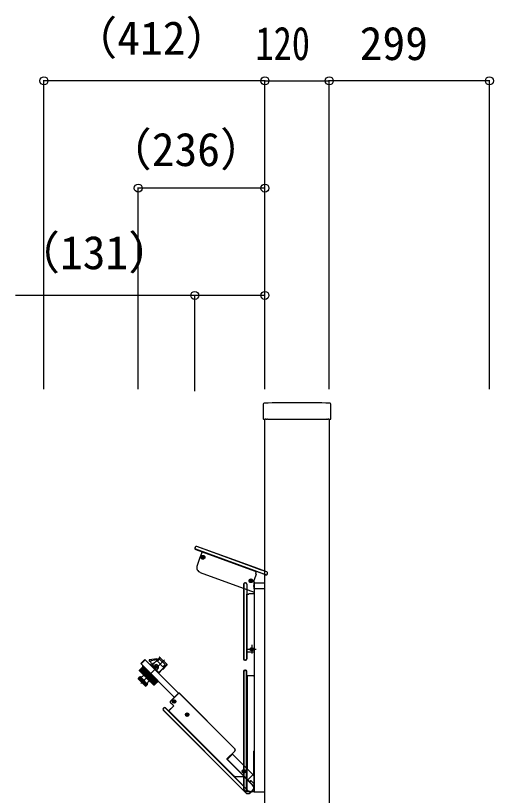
# Model space of a CAD drawing. Units: millimetres, scale not verified. Extents: x -4375 to 4375, y -6498 to 6471.
# Drawn here: x 275 to 1166, y 145 to 1599 of the extents above; entities that cross this region are included whole.
import ezdxf
from ezdxf.enums import TextEntityAlignment as Align

# ---------------------------------------------------------------- set-up
doc = ezdxf.new("R2010")
doc.units = ezdxf.units.MM
doc.header["$LTSCALE"] = 30
doc.layers.add('0-2_YKK_A1', color=4, linetype='Continuous')
doc.layers.add('0-3_YKK_D', color=6, linetype='Continuous')
doc.styles.add('ＭＳ ゴシック', font='')
doc.styles.get('ＭＳ ゴシック').set_extended_font_data('MS Gothic')

msp = doc.modelspace()

# ---------------------------------------------------------------- linework, layer by layer
at = {"layer": '0-2_YKK_A1'}
for p, q in [((737, 874.66), (737, 846.9)), ((863, 846.9), (863, 874.66)), ((737.8, 846.1), (740.7, 846.1)), ((740, -748.4), (740, 846.1)), ((741.61, 846.16), (740.7, 846.1)), ((741.82, 846.16), (743.68, 846.16)), ((744.8, 846.1), (743.89, 846.16)), ((744.8, 846.1), (855.2, 846.1)), ((856.11, 846.16), (855.2, 846.1)), ((856.32, 846.16), (858.18, 846.16)), ((859.3, 846.1), (858.39, 846.16)), ((859.3, 846.1), (862.2, 846.1)), ((860, 846.1), (860, -748.4)), ((609.81, 607.79), (609.47, 606.85)), ((609.81, 607.79), (609.47, 606.85)), ((610.06, 607.7), (609.72, 606.76)), ((610.97, 603.65), (622.99, 599.27)), ((610.97, 603.65), (622.99, 599.27)), ((720, 570.35), (613.02, 609.28)), ((622.99, 599.27), (618.3, 586.37)), ((622.99, 599.27), (618.3, 586.37)), ((618.3, 586.37), (613.61, 573.47)), ((623.56, 588.92), (622.49, 589.33)), ((623.79, 589.54), (622.7, 589.92)), ((623.92, 588.16), (623.54, 587.07)), ((623.88, 588.6), (623.56, 588.92)), ((624.23, 589.58), (623.79, 589.54)), ((623.88, 588.6), (623.92, 588.16)), ((624.54, 587.93), (624.13, 586.86)), ((624.23, 589.58), (624.55, 589.9)), ((624.86, 588.25), (624.54, 587.93)), ((624.55, 589.9), (624.96, 590.97)), ((624.86, 588.25), (625.3, 588.29)), ((625.17, 589.67), (625.55, 590.76)), ((625.21, 589.22), (625.17, 589.67)), ((625.21, 589.22), (625.53, 588.91)), ((625.3, 588.29), (626.39, 587.91)), ((625.53, 588.91), (626.6, 588.49)), ((619.58, 560.66), (720, 524.11)), ((723.88, 557.76), (720, 547.1)), ((723.88, 557.76), (720, 547.1)), ((723.65, 562.1), (722.63, 559.28)), ((723.65, 562.1), (722.63, 559.28)), ((723.58, 558.4), (722.92, 558.64)), ((723.58, 558.4), (722.92, 558.64)), ((743.45, 561.81), (730, 566.71)), ((744.61, 557.88), (744.81, 558.44)), ((744.86, 557.79), (745.06, 558.35)), ((744.86, 557.79), (745.06, 558.35)), ((700.3, 538.6), (700.3, 399.8)), ((700.56, 538.6), (700.56, 399.8)), ((703.6, 541.3), (703, 541.3)), ((703.6, 541.04), (703, 541.04)), ((706.04, 538.6), (706.04, 399.8)), ((706.3, 538.6), (706.3, 519.91)), ((713, 545.19), (711.93, 545.6)), ((713.36, 544.43), (712.98, 543.34)), ((713.32, 544.88), (713, 545.19)), ((713.32, 544.88), (713.36, 544.43)), ((713.98, 544.2), (713.57, 543.13)), ((713.67, 545.85), (713.99, 546.17)), ((714.29, 544.52), (713.98, 544.2)), ((713.99, 546.17), (714.4, 547.24)), ((714.29, 544.52), (714.74, 544.56)), ((714.61, 545.94), (714.99, 547.03)), ((714.65, 545.5), (714.61, 545.94)), ((714.65, 545.5), (714.97, 545.18)), ((714.74, 544.56), (715.83, 544.18)), ((714.97, 545.18), (716.04, 544.77)), ((720, 547.1), (719.54, 545.83)), ((719.54, 545.83), (719.54, 538.5)), ((720, 540.6), (720, 151.6)), ((721, 541.6), (740, 541.6)), ((719.54, 531.7), (719.54, 531.18)), ((720, 530.3), (720, 536.3)), ((720, 530.6), (740, 530.6)), ((706.3, 412.59), (706.3, 519.91)), ((706.8, 519.9), (709.8, 519.9)), ((710.3, 521.1), (710.3, 520.4)), ((710.8, 521.6), (720, 521.6)), ((715.5, 425.6), (715.5, 409.6)), ((706.3, 412.6), (720.02, 412.6)), ((706.3, 399.8), (706.3, 412.59)), ((707.5, 417.6), (723.5, 417.6)), ((714.58, 417.93), (713.42, 417.91)), ((714.58, 417.27), (713.42, 417.29)), ((714.98, 418.12), (714.58, 417.93)), ((714.98, 417.08), (714.58, 417.27)), ((714.98, 417.08), (715.17, 416.68)), ((715.17, 416.68), (715.19, 415.52)), ((715.83, 416.68), (715.81, 415.52)), ((716.02, 417.08), (715.83, 416.68)), ((716.02, 418.12), (716.42, 417.93)), ((716.02, 417.08), (716.42, 417.27)), ((716.42, 417.93), (717.58, 417.91)), ((716.42, 417.27), (717.58, 417.29)), ((508.8, 353.65), (552.64, 397.49)), ((516.23, 398.56), (509.02, 391.34)), ((516.79, 397.99), (509.02, 390.21)), ((516.23, 398.56), (579.16, 335.62)), ((524.28, 396.17), (538.78, 398.21)), ((527.78, 392.66), (524.36, 396.08)), ((538.45, 399.67), (524.93, 397.77)), ((539, 399.05), (538.4, 396.82)), ((543.63, 399.12), (539.5, 394.98)), ((539.5, 394.98), (549.84, 384.64)), ((543.66, 402.53), (542.66, 401.56)), ((542.98, 401.23), (542.66, 401.56)), ((543.63, 399.12), (553.97, 388.77)), ((544.08, 402.52), (544.8, 401.8)), ((544.8, 401.8), (556.95, 389.65)), ((702.8, 397.56), (703.8, 397.56)), ((702.8, 397.3), (703.8, 397.3)), ((505.83, 377.94), (512.14, 384.26)), ((505.83, 377.72), (512.26, 384.14)), ((505.87, 378.12), (512.07, 384.33)), ((505.87, 377.52), (512.37, 384.02)), ((505.95, 378.32), (512.01, 384.39)), ((505.98, 377.3), (512.54, 383.86)), ((506.05, 378.47), (511.99, 384.41)), ((511.99, 384.41), (506.12, 378.54)), ((506.13, 377.11), (512.71, 383.69)), ((506.36, 376.89), (512.93, 383.47)), ((506.57, 376.68), (513.14, 383.26)), ((506.84, 376.4), (513.42, 382.98)), ((507.1, 376.15), (513.67, 382.73)), ((507.42, 375.82), (514, 382.4)), ((507.72, 375.53), (514.3, 382.1)), ((508.09, 375.15), (514.67, 381.73)), ((508.43, 374.82), (515, 381.39)), ((508.85, 374.4), (515.42, 380.98)), ((509.02, 390.21), (571.38, 327.84)), ((509.22, 374.03), (515.8, 380.6)), ((509.68, 373.57), (516.26, 380.14)), ((510.09, 373.16), (516.66, 379.74)), ((510.59, 372.66), (517.16, 379.24)), ((511.02, 372.22), (517.6, 378.8)), ((511.56, 371.69), (518.13, 378.26)), ((512.69, 385.83), (511.99, 385.12)), ((511.99, 384.41), (539.56, 356.84)), ((512.34, 386.18), (512.69, 386.53)), ((512.34, 386.18), (515.17, 383.35)), ((512.69, 386.53), (541.68, 357.54)), ((512.69, 385.83), (540.98, 357.54)), ((515.33, 383.19), (514.11, 384.41)), ((519.2, 379.32), (515.33, 383.19)), ((519.2, 379.32), (523.39, 375.13)), ((531.43, 384.77), (534.29, 387.53)), ((532.15, 382.63), (532.86, 383.34)), ((538.48, 377.71), (536.2, 380)), ((537.79, 378.4), (540.56, 381.26)), ((541.93, 372.85), (549.15, 380.34)), ((542.12, 374.08), (556.95, 389.23)), ((549.15, 380.34), (549.47, 380.02)), ((549.47, 380.02), (557.68, 388.51)), ((549.84, 384.64), (553.97, 388.77)), ((556.95, 389.65), (557.67, 388.93)), ((703.75, 378.4), (702.75, 378.4)), ((703.49, 378.14), (703.01, 378.14)), ((503.91, 362.47), (507.26, 365.81)), ((504.2, 361.8), (507.73, 365.33)), ((504.21, 363.2), (507.04, 366.03)), ((504.73, 361.26), (508.27, 364.8)), ((505.63, 360.36), (509.17, 363.9)), ((506.12, 377.13), (532.28, 350.97)), ((507.73, 365.33), (507.26, 365.81)), ((507.74, 366.03), (521.18, 352.59)), ((509.17, 363.9), (508.27, 364.8)), ((512.02, 371.22), (518.6, 377.8)), ((512.2, 370.91), (526.06, 357.05)), ((512.59, 370.66), (519.16, 377.24)), ((513.08, 370.17), (519.65, 376.75)), ((513.67, 369.58), (520.24, 376.16)), ((514.18, 369.07), (520.75, 375.65)), ((514.79, 368.46), (521.37, 375.03)), ((515.32, 367.93), (521.89, 374.51)), ((515.94, 367.3), (522.52, 373.88)), ((516.48, 366.76), (523.06, 373.34)), ((517.12, 366.12), (523.7, 372.7)), ((517.67, 365.57), (524.25, 372.15)), ((518.32, 364.93), (524.9, 371.5)), ((518.87, 364.37), (525.45, 370.95)), ((519.52, 363.72), (526.1, 370.3)), ((520.07, 363.17), (526.65, 369.75)), ((520.72, 362.52), (527.3, 369.1)), ((521.27, 361.98), (527.85, 368.55)), ((521.91, 361.33), (528.49, 367.91)), ((522.45, 360.8), (529.03, 367.37)), ((523.08, 360.17), (529.66, 366.74)), ((524.91, 373.61), (523.39, 375.13)), ((523.61, 359.64), (530.18, 366.22)), ((524.22, 359.03), (530.79, 365.6)), ((524.73, 358.52), (531.3, 365.09)), ((528.75, 369.77), (524.91, 373.61)), ((525.32, 357.93), (531.89, 364.5)), ((525.81, 357.44), (532.38, 364.01)), ((526.37, 356.87), (532.95, 363.45)), ((532.15, 366.37), (528.75, 369.77)), ((532.15, 366.37), (537.22, 361.3)), ((537.78, 377), (538.48, 377.71)), ((538.48, 377.71), (542.12, 374.08)), ((700.25, 375.9), (700.25, 156.5)), ((700.51, 375.64), (700.51, 156.5)), ((705.99, 152.59), (705.99, 375.64)), ((706.25, 368.1), (706.25, 375.9)), ((706.25, 368.1), (707.24, 367.9)), ((706.98, 367.64), (707.24, 367.9)), ((719.01, 367.64), (706.98, 367.64)), ((706.98, 367.64), (706.98, 194.91)), ((718.75, 367.9), (707.24, 367.9)), ((719.75, 377.2), (719.75, 368.9)), ((504.21, 361.79), (516.93, 349.06)), ((506.45, 359.55), (509.98, 363.08)), ((507.66, 358.33), (511.19, 361.87)), ((508.66, 357.33), (512.2, 360.87)), ((511.19, 361.87), (509.98, 363.08)), ((510.04, 355.96), (513.57, 359.49)), ((511.1, 354.89), (514.64, 358.42)), ((513.57, 359.49), (512.2, 360.87)), ((512.48, 353.51), (516.02, 357.05)), ((513.48, 352.51), (517.02, 356.04)), ((514.64, 358.42), (516.02, 357.05)), ((514.69, 351.3), (518.23, 354.83)), ((515.51, 350.48), (519.05, 354.02)), ((516.41, 349.58), (519.95, 353.12)), ((516.94, 349.05), (520.48, 352.58)), ((517.02, 356.04), (518.23, 354.83)), ((517.62, 348.77), (520.96, 352.11)), ((518.35, 349.06), (521.18, 351.89)), ((519.05, 354.02), (519.95, 353.12)), ((520.48, 352.58), (520.96, 352.11)), ((526.84, 356.41), (533.41, 362.99)), ((527.37, 355.88), (533.95, 362.45)), ((527.81, 355.44), (534.38, 362.01)), ((528.31, 354.94), (534.88, 361.51)), ((528.71, 354.53), (535.29, 361.11)), ((529.18, 354.07), (535.75, 360.65)), ((529.55, 353.7), (536.12, 360.27)), ((529.97, 353.28), (536.54, 359.86)), ((530.3, 352.94), (536.88, 359.52)), ((530.68, 352.57), (537.25, 359.15)), ((530.97, 352.27), (537.55, 358.85)), ((531.3, 351.95), (537.87, 358.52)), ((531.55, 351.69), (538.13, 358.27)), ((531.83, 351.42), (538.4, 357.99)), ((532.04, 351.21), (538.62, 357.78)), ((532.26, 350.98), (538.84, 357.56)), ((532.44, 350.83), (539, 357.39)), ((532.67, 350.72), (539.17, 357.23)), ((532.87, 350.68), (539.29, 357.11)), ((533.09, 350.68), (539.41, 356.99)), ((533.27, 350.72), (539.48, 356.92)), ((533.47, 350.8), (539.53, 356.86)), ((533.61, 350.9), (539.56, 356.84)), ((533.62, 350.9), (539.56, 356.84)), ((539.56, 356.84), (533.69, 350.97)), ((538.34, 360.18), (537.22, 361.3)), ((539.56, 358.96), (538.34, 360.18)), ((540.98, 357.54), (540.27, 356.84)), ((579.16, 335.62), (563.46, 319.93)), ((579.16, 335.25), (563.83, 319.93)), ((684.17, 232.03), (580.57, 335.62)), ((683.79, 232.03), (580.57, 335.25)), ((569.75, 320.4), (568.6, 320.38)), ((570.16, 320.59), (569.75, 320.4)), ((570.16, 320.59), (570.34, 320.99)), ((570.34, 320.99), (570.36, 322.14)), ((571.01, 320.99), (570.99, 322.14)), ((571.19, 320.59), (571.01, 320.99)), ((571.19, 320.59), (571.6, 320.4)), ((571.6, 320.4), (572.75, 320.38)), ((551.3, 308.05), (550.59, 307.34)), ((551.3, 307.67), (550.96, 307.34)), ((560.35, 302.53), (554.84, 308.05)), ((712.55, 149.96), (554.84, 307.67)), ((569.7, 311.23), (561.19, 302.72)), ((569.33, 311.23), (561.19, 303.09)), ((563.46, 318.51), (569.33, 312.64)), ((563.83, 318.51), (569.7, 312.64)), ((569.75, 319.74), (568.6, 319.76)), ((570.16, 319.55), (569.75, 319.74)), ((570.16, 319.55), (570.34, 319.14)), ((570.34, 319.14), (570.36, 317.99)), ((571.06, 318.05), (570.97, 318.15)), ((571.01, 319.14), (570.99, 317.99)), ((571.19, 319.55), (571.01, 319.14)), ((571.19, 319.55), (571.6, 319.74)), ((571.6, 319.74), (572.75, 319.76)), ((550.59, 303.8), (705.73, 148.66)), ((550.96, 303.8), (705.92, 148.85)), ((560.35, 302.53), (561.19, 303.09)), ((561.19, 302.72), (561.19, 303.09)), ((561.19, 302.72), (683.33, 180.58)), ((594.15, 296), (592.99, 295.98)), ((594.15, 295.34), (592.99, 295.36)), ((594.55, 296.19), (594.15, 296)), ((594.55, 295.15), (594.15, 295.34)), ((594.55, 295.15), (594.74, 294.75)), ((594.74, 294.75), (594.76, 293.59)), ((595.4, 294.75), (595.38, 293.59)), ((595.59, 295.15), (595.4, 294.75)), ((595.59, 296.19), (596, 296)), ((595.59, 295.15), (596, 295.34)), ((596, 296), (597.15, 295.98)), ((596, 295.34), (597.15, 295.36)), ((669.17, 213.16), (683.79, 227.79)), ((670.43, 212.69), (679.54, 221.81)), ((679.08, 222.7), (684.17, 227.79)), ((679.4, 221.95), (679.08, 222.7)), ((679.4, 221.95), (720, 181.35)), ((719.45, 181.4), (719.45, 227.46)), ((669.13, 213.13), (669.17, 213.16)), ((701.7, 179.85), (669.13, 212.42)), ((708.28, 174.13), (670.43, 211.98)), ((699.86, 190.29), (698.71, 190.27)), ((699.86, 189.63), (698.71, 189.65)), ((700.26, 190.48), (699.86, 190.29)), ((700.26, 189.44), (699.86, 189.63)), ((700.26, 190.48), (700.45, 190.88)), ((700.45, 190.88), (700.47, 192.04)), ((701.11, 190.88), (701.09, 192.04)), ((701.11, 189.03), (701.09, 187.88)), ((701.3, 190.48), (701.11, 190.88)), ((701.3, 189.44), (701.11, 189.03)), ((701.3, 190.48), (701.71, 190.29)), ((701.3, 189.44), (701.71, 189.63)), ((701.71, 190.29), (702.86, 190.27)), ((701.71, 189.63), (702.86, 189.65)), ((706.08, 195.3), (706.98, 194.91)), ((706.08, 195.3), (706.08, 152.56)), ((707.12, 194.55), (706.22, 194.95)), ((706.22, 194.95), (718.5, 182.66)), ((706.98, 194.91), (706.98, 194.7)), ((707.12, 194.55), (706.98, 194.7)), ((707.12, 194.55), (718.86, 182.81)), ((682.42, 180.22), (683.33, 180.58)), ((682.42, 180.22), (712.64, 150)), ((683.68, 180.43), (682.77, 180.07)), ((682.77, 180.07), (700.14, 180.07)), ((683.33, 180.58), (683.48, 180.43)), ((683.68, 180.43), (683.48, 180.43)), ((683.68, 180.43), (700.29, 180.43)), ((700.29, 180.43), (700.14, 180.07)), ((701.7, 179.85), (701.55, 179.49)), ((701.55, 179.49), (717.15, 163.9)), ((708.28, 174.13), (717.75, 183.6)), ((718.86, 182.81), (718.5, 182.66)), ((719.45, 181.4), (719.09, 181.25)), ((719.09, 181.25), (719.09, 159.2)), ((720, 183.8), (720, 151.6)), ((708.2, 173.92), (708.26, 174.07)), ((711.04, 171.09), (708.2, 173.92)), ((708.26, 174.07), (708.28, 174.13)), ((711.04, 171.09), (711.04, 170.51)), ((711.04, 170.51), (717.4, 164.15)), ((713.16, 172.51), (711.74, 171.09)), ((711.74, 171.09), (711.74, 170.58)), ((711.74, 170.58), (711.74, 170.51)), ((711.78, 170.55), (711.74, 170.51)), ((713.16, 171.93), (711.78, 170.55)), ((713.16, 172.51), (713.16, 171.93)), ((720, 167.08), (714.57, 172.51)), ((714.57, 172.51), (714.57, 171.93)), ((720, 166.5), (714.57, 171.93)), ((717.15, 163.9), (717.4, 164.15)), ((700.48, 155.93), (703.93, 152.49)), ((700.67, 156.12), (704.2, 152.59)), ((703.93, 152.49), (704.2, 152.59)), ((703.93, 152.49), (720, 152.49)), ((704.2, 152.59), (705.99, 152.59)), ((706.08, 152.56), (705.99, 152.59)), ((712.45, 152.56), (706.08, 152.56)), ((706.3, 148.69), (711.28, 148.69)), ((706.3, 148.43), (711.17, 148.43)), ((711.17, 148.43), (711.99, 149.25)), ((711.17, 148.43), (711.28, 148.69)), ((711.28, 148.69), (712.55, 149.96)), ((711.99, 149.25), (717.19, 154.46)), ((712.39, 149.65), (712.68, 149.65)), ((712.64, 150), (712.55, 149.96)), ((717.15, 154.5), (712.64, 150)), ((716.13, 153.39), (716.34, 153.19)), ((717.19, 154.46), (717.15, 154.5)), ((717.27, 154.53), (717.52, 154.37)), ((717.52, 154.37), (720, 156.85)), ((717.52, 154.37), (720, 156.85)), ((717.56, 154.37), (720, 156.81)), ((719.09, 159.2), (719.45, 159.2)), ((720, 151.6), (740, 151.6))]:
    msp.add_line(p, q, dxfattribs=at)
for points in [[(730, 560.6), (720, 564.24), (611.06, 603.89)], [(730, 566.42), (720, 570.06), (612.93, 609.04)], [(730, 566.71), (720, 570.35), (613.02, 609.28)], [(622.99, 599.27), (720, 563.96), (723.83, 562.57)], [(743.45, 561.81), (740, 563.07), (720, 570.35)], [(741.39, 556.17), (730, 560.32), (723.83, 562.57)], [(741.39, 556.17), (730, 560.32), (723.83, 562.57)], [(741.39, 556.17), (740, 556.68), (724.29, 562.4)], [(743.36, 561.56), (740, 562.78), (730, 566.42)], [(741.49, 556.42), (740, 556.96), (730, 560.6)], [(713.67, 545.85), (713.23, 545.81), (712.14, 546.19)], [(714.98, 418.12), (715.17, 418.52), (715.19, 419.68)], [(716.02, 418.12), (715.83, 418.52), (715.81, 419.68)], [(528, 386.78), (542.05, 400.33), (542.98, 401.23)], [(529.23, 386.97), (543.67, 401.11), (544.38, 401.8)], [(529.23, 386.97), (533.03, 383.17), (532.86, 383.34)], [(540.98, 357.54), (541.33, 357.19), (541.68, 357.54)], [(594.55, 296.19), (594.74, 296.6), (594.76, 297.75)], [(595.59, 296.19), (595.4, 296.6), (595.38, 297.75)], [(700.26, 189.44), (700.45, 189.03), (700.47, 187.88)], [(712.89, 149.74), (716.34, 153.19), (717.52, 154.37)], [(717.52, 154.37), (717.52, 154.37), (717.56, 154.37)]]:
    msp.add_lwpolyline(points, dxfattribs=at)
for centre, radius in [((624.55, 588.91), 3.5), ((624.55, 588.91), 3), ((713.98, 545.19), 3.5), ((713.98, 545.19), 3), ((715.5, 417.6), 3), ((537.37, 384.34), 3), ((537.37, 384.34), 1.55), ((570.68, 320.07), 3.25), ((570.68, 320.07), 3), ((595.07, 295.67), 3.25), ((595.07, 295.67), 3), ((700.78, 189.96), 3.25), ((700.78, 189.96), 3)]:
    msp.add_circle(centre, radius, dxfattribs=at)
for centre, radius, start, end in [((738.5, 874.66), 1.5, 91.73613, 180.02696), ((800, -1123.4), 2000.5, 88.23692, 91.76308), ((861.5, 874.66), 1.5, 359.97304, 88.26387), ((611.82, 606), 2.5, 160, 250), ((611.82, 606), 2.5, 160, 250), ((611.82, 606), 2.23, 160, 250), ((612.16, 606.93), 2.5, 70, 160), ((612.16, 606.93), 2.5, 70, 160), ((612.16, 606.93), 2.23, 70, 160), ((624.55, 588.91), 2.1, 151.49109, 168.50891), ((624.55, 588.91), 2.1, 241.49109, 258.50891), ((624.55, 588.91), 2.1, 61.49109, 78.50891), ((624.55, 588.91), 2.1, 331.49109, 348.50891), ((623, 570.05), 10, 160, 250), ((723.1, 559.11), 0.5, 160, 250), ((723.1, 559.11), 0.5, 160, 250), ((723.41, 557.93), 0.5, 340, 70), ((723.41, 557.93), 0.5, 340, 70), ((724.12, 561.93), 0.5, 70, 160), ((724.12, 561.93), 0.5, 70, 160), ((742.32, 558.71), 2.7, 250, 340), ((742.32, 558.71), 2.7, 250, 340), ((742.32, 558.71), 2.44, 250, 340), ((742.52, 559.27), 2.44, 340, 70), ((742.52, 559.27), 2.7, 340, 70), ((742.52, 559.27), 2.7, 340, 70), ((703, 538.6), 2.7, 90, 180), ((703, 538.6), 2.44, 90, 180), ((703.6, 538.6), 2.7, 0, 90), ((703.6, 538.6), 2.44, 0, 90), ((713.98, 545.19), 2.1, 151.49109, 168.50891), ((713.98, 545.19), 2.1, 241.49109, 258.50891), ((713.98, 545.19), 2.1, 61.49109, 78.50891), ((713.98, 545.19), 2.1, 331.49109, 348.50891), ((730, 535.1), 11, 162.01851, 197.98149), ((721, 540.6), 1, 90, 180), ((720.84, 531.18), 1.3, 180, 229.90462), ((706.8, 520.4), 0.5, 180, 270), ((709.8, 520.4), 0.5, 270, 0), ((710.8, 521.1), 0.5, 90, 180), ((715.5, 417.6), 2.1, 171.49109, 188.50891), ((715.5, 417.6), 2.1, 81.49109, 98.50891), ((715.5, 417.6), 2.1, 261.49109, 278.50891), ((715.5, 417.6), 2.1, 351.49109, 8.50891), ((525.07, 396.78), 1, 98, 225), ((527.07, 391.95), 1, 335.20955, 45), ((538.52, 399.18), 0.5, 345, 98), ((539.12, 397.56), 0.5, 165, 228.47053), ((543.87, 402.31), 0.3, 45, 134), ((544.59, 401.59), 0.3, 45, 134.37808), ((702.8, 399.8), 2.5, 180, 270), ((702.8, 399.8), 2.23, 180, 270), ((703.8, 399.8), 2.5, 270, 0), ((703.8, 399.8), 2.23, 270, 0), ((506.82, 377.84), 1, 135, 225), ((509.58, 390.78), 0.8, 135, 225), ((512.34, 384.77), 0.5, 135, 225), ((532.07, 389.65), 4.5, 155.20955, 214.19153), ((532.07, 389.65), 1.6, 72.43323, 195.47294), ((531.43, 385.19), 0.3, 225, 314), ((537.37, 384.34), 4.5, 195.07357, 254.92643), ((537.37, 384.34), 4.43, 316, 134), ((538.22, 378.41), 0.3, 136, 225), ((556.74, 389.44), 0.3, 315.61444, 45), ((557.46, 388.72), 0.3, 316, 45), ((702.75, 375.9), 2.5, 90, 180), ((703.01, 375.64), 2.5, 90, 180), ((703.49, 375.64), 2.5, 0, 90), ((703.75, 375.9), 2.5, 0, 90), ((507.39, 365.68), 0.5, 45, 135), ((506.82, 373.15), 8, 281.72591, 326.98205), ((512.34, 371.05), 0.2, 165, 225), ((506.82, 373.15), 8, 326.98205, 328.18596), ((513.2, 369.2), 0.5, 328.18596, 45), ((718.75, 368.9), 1, 270, 0), ((719.01, 368.64), 1, 270, 350.94365), ((720.75, 377.2), 1, 138.59038, 180), ((719.01, 368.64), 1, 350.94365, 359.21879), ((504.91, 362.49), 1, 135, 225), ((517.64, 349.77), 1, 225, 315), ((528.3, 351.67), 8, 123.01795, 168.27409), ((520.82, 352.24), 0.5, 315, 45), ((528.3, 351.67), 8, 121.81404, 123.01795), ((524.35, 358.05), 0.5, 45, 121.81404), ((526.2, 357.19), 0.2, 225, 285), ((532.99, 351.67), 1, 225, 315), ((539.92, 357.19), 0.5, 225, 315), ((579.87, 334.92), 1, 45, 135), ((579.87, 334.54), 1, 45, 135), ((564.17, 319.22), 1, 135, 225), ((564.54, 319.22), 1, 135, 225), ((570.68, 320.07), 2.1, 171.49109, 188.50891), ((570.68, 320.07), 2.1, 81.49109, 98.50891), ((570.68, 320.07), 2.1, 351.49109, 8.50891), ((552.36, 305.57), 2.5, 135, 225), ((552.73, 305.57), 2.5, 135, 225), ((553.07, 306.28), 2.5, 45, 135), ((553.07, 305.91), 2.5, 45, 135), ((568.62, 311.94), 1, 315, 45), ((569, 311.94), 1, 44.21879, 45), ((569, 311.94), 1, 315, 44.21879), ((570.68, 320.07), 2.1, 261.49109, 278.50891), ((595.07, 295.67), 2.1, 171.49109, 188.50891), ((595.07, 295.67), 2.1, 81.49109, 98.50891), ((595.07, 295.67), 2.1, 261.49109, 278.50891), ((595.07, 295.67), 2.1, 351.49109, 8.50891), ((681.67, 229.91), 3, 315, 45), ((682.04, 229.91), 3, 315, 45), ((719.95, 227.46), 0.5, 90, 180), ((669.48, 212.77), 0.5, 135, 225), ((670.78, 212.34), 0.5, 135, 225), ((700.78, 189.96), 2.1, 171.49109, 188.50891), ((700.78, 189.96), 2.1, 81.49109, 98.50891), ((700.78, 189.96), 2.1, 351.49109, 8.50891), ((706.58, 195.3), 0.5, 180, 225), ((707.48, 194.91), 0.5, 180, 225), ((682.77, 180.57), 0.5, 225, 270), ((683.68, 180.93), 0.5, 225, 270), ((700.14, 178.07), 2, 45, 90), ((700.29, 178.43), 2, 45, 90), ((700.78, 189.96), 2.1, 261.49109, 278.50891), ((717.09, 181.25), 2, 0, 45), ((717.45, 181.4), 2, 0, 45), ((711.39, 171.45), 0.5, 225, 269.18065), ((711.39, 170.87), 0.5, 225, 315), ((711.39, 171.45), 0.5, 269.18065, 315), ((713.86, 171.8), 1, 45, 135), ((713.86, 171.22), 1, 45, 135), ((712.45, 159.2), 6.64, 315, 45), ((712.45, 159.2), 7, 316.42288, 45), ((701.05, 156.5), 0.8, 180, 225), ((701.05, 156.5), 0.538, 180, 225), ((706.28, 149.25), 0.8, 225, 225.09028), ((706.3, 149.23), 0.8, 225, 270), ((706.3, 149.23), 0.538, 225, 270), ((712.45, 159.2), 6.64, 270, 0), ((712.68, 149.95), 0.3, 270, 315), ((712.45, 159.2), 6.71, 315, 315.86574)]:
    msp.add_arc(centre, radius, start, end, dxfattribs=at)
for centre, major_axis, ratio, start_param, end_param in [((737.8, 846.9), (-0.568, -0.568), 0.99628, 5.4996506, 7.06672), ((741.82, 846.14), (0.3, 0), 0.061163, 1.5707963, 2.3561945), ((743.68, 846.14), (0.3, 0), 0.061163, 0.7853982, 1.5707963), ((856.32, 846.14), (0.3, 0), 0.061163, 1.5707963, 2.3561945), ((858.18, 846.14), (0.3, 0), 0.061163, 0.7853982, 1.5707963), ((862.2, 846.9), (0.568, -0.568), 0.99628, 5.4996506, 7.06672)]:
    msp.add_ellipse(centre, major_axis=major_axis, ratio=ratio, start_param=start_param, end_param=end_param, dxfattribs=at)
at = {"layer": '0-3_YKK_D'}
for p, q in [((328, 902.6), (328, 1478.1)), ((740, 1477.1), (328, 1477.1)), ((740, 902.6), (740, 1478.1)), ((740, 902.6), (740, 1478.1)), ((740, 1477.1), (860, 1477.1)), ((860, 902.6), (860, 1478.1)), ((860, 902.6), (860, 1478.1)), ((1158.6, 1477.1), (860, 1477.1)), ((1158.6, 902.6), (1158.6, 1478.1)), ((503.91, 902.6), (503.91, 1278.1)), ((740, 1277.1), (503.91, 1277.1)), ((740, 902.6), (740, 1278.1)), ((609.32, 898.56), (609.32, 1078.1)), ((740, 903.6), (740, 1078.1))]:
    msp.add_line(p, q, dxfattribs=at)
msp.add_lwpolyline([(740, 1077.1), (609.32, 1077.1), (275.14, 1077.1)], dxfattribs=at)
for centre in [(328, 1477.1), (740, 1477.1), (740, 1477.1), (860, 1477.1), (860, 1477.1), (1158.6, 1477.1), (503.91, 1277.1), (740, 1277.1), (609.32, 1077.1), (740, 1077.1)]:
    msp.add_circle(centre, 7.5, dxfattribs=at)

# ---------------------------------------------------------------- texts
at = {"layer": '0-3_YKK_D', "style": 'ＭＳ ゴシック'}
for s, p in [('（412）', (379.7, 1507.24)), ('299', (916.81, 1497.1)), ('（236）', (444.05, 1299.48)), ('（131）', (272.93, 1107.24))]:
    msp.add_text(s, height=62.32, dxfattribs=at).set_placement(p, align=Align.BOTTOM_LEFT)
at = {"layer": '0-3_YKK_D', "style": 'ＭＳ ゴシック', "width": 0.8}
msp.add_text('120', height=62.32, dxfattribs=at).set_placement((722.34, 1497.1), align=Align.BOTTOM_LEFT)

doc.saveas('drawing.dxf')
